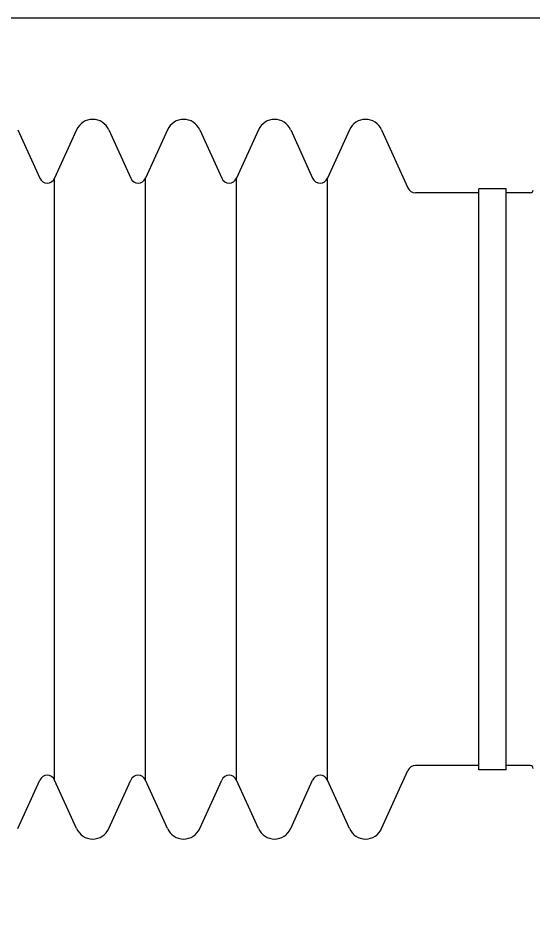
# Model space of a CAD drawing. Header units: millimetres. Extents: x 0 to 2800, y 0 to 1980.
# Drawn here: x 1785.8 to 1937.7, y 972.6 to 1234.6 of the extents above; entities that cross this region are included whole.
import ezdxf

# ---------------------------------------------------------------- set-up
doc = ezdxf.new("R2010")
doc.units = ezdxf.units.MM
doc.header["$LTSCALE"] = 154
doc.layers.get('0').update_dxf_attribs({"linetype": 'CONTINUOUS'})

msp = doc.modelspace()

# ---------------------------------------------------------------- linework, layer by layer
at = {"linetype": 'Continuous'}
for p, q in [((1785.7997, 1201.6327), (1792.2759, 1187.3271)), ((1803.125, 1201.6329), (1796.6486, 1187.3266)), ((1812.5997, 1201.6327), (1819.0759, 1187.3271)), ((1829.925, 1201.6329), (1823.4486, 1187.3266)), ((1839.3997, 1201.6327), (1845.8759, 1187.3271)), ((1856.725, 1201.6329), (1850.2486, 1187.3266)), ((1866.1997, 1201.6327), (1872.6759, 1187.3271)), ((1883.525, 1201.6329), (1877.0486, 1187.3266)), ((1892.9997, 1201.6327), (1900.766, 1184.4773)), ((1796.6486, 1010.0079), (1796.6486, 1187.3266)), ((1823.4486, 1010.0079), (1823.4486, 1187.3266)), ((1850.2486, 1010.0079), (1850.2486, 1187.3266)), ((1877.0486, 1010.0079), (1877.0486, 1187.3266)), ((1921.6624, 1183.0673), (1902.9523, 1183.0673)), ((1929.6624, 1184.2673), (1921.6624, 1184.2673)), ((1921.6624, 1013.0673), (1921.6624, 1184.2673)), ((1929.6624, 1013.0673), (1929.6624, 1184.2673)), ((1936.8624, 1183.0673), (1929.6624, 1183.0673)), ((1921.6624, 1014.2673), (1902.9523, 1014.2673)), ((1936.8624, 1014.2673), (1929.6624, 1014.2673)), ((1892.9997, 995.7018), (1900.7661, 1012.8573)), ((1929.6624, 1013.0673), (1921.6624, 1013.0673)), ((1785.7997, 995.7018), (1792.2759, 1010.0074)), ((1803.1251, 995.7017), (1796.6486, 1010.0079)), ((1812.5997, 995.7018), (1819.0759, 1010.0074)), ((1829.9251, 995.7017), (1823.4486, 1010.0079)), ((1839.3997, 995.7018), (1845.8759, 1010.0074)), ((1856.7251, 995.7017), (1850.2486, 1010.0079)), ((1866.1997, 995.7018), (1872.6759, 1010.0074)), ((1883.5251, 995.7017), (1877.0486, 1010.0079))]:
    msp.add_line(p, q, dxfattribs=at)
msp.add_lwpolyline([(1446.9521, 1234.6203), (2595.512, 1234.6203), (2595.512, 96.7199), (1446.9521, 96.7199)], close=True)
for centre, radius, start, end in [((1807.8624, 1199.4886), 5.2, 24.368131, 155.617546), ((1834.6624, 1199.4886), 5.2, 24.368131, 155.617546), ((1861.4624, 1199.4886), 5.2, 24.368131, 155.617546), ((1888.2624, 1199.4886), 5.2, 24.368131, 155.617546), ((1794.4624, 1188.3168), 2.4, 204.380221, 335.594999), ((1821.2624, 1188.3168), 2.4, 204.380221, 335.594999), ((1848.0624, 1188.3168), 2.4, 204.380221, 335.594999), ((1874.8624, 1188.3168), 2.4, 204.380221, 335.594999), ((1902.9523, 1185.4673), 2.4, 204.379796, 269.981845), ((1936.8624, 1183.8673), 0.8, 270, 359.844446), ((1902.9523, 1011.8673), 2.4, 90.018155, 155.620177), ((1936.8624, 1013.4673), 0.8, 0.155453, 90), ((1794.4624, 1009.0177), 2.4, 24.405001, 155.619808), ((1821.2624, 1009.0177), 2.4, 24.405001, 155.619808), ((1848.0624, 1009.0177), 2.4, 24.405001, 155.619808), ((1874.8624, 1009.0177), 2.4, 24.405001, 155.619808), ((1807.8624, 997.8459), 5.2, 204.382457, 335.631869), ((1834.6624, 997.8459), 5.2, 204.382457, 335.631869), ((1861.4624, 997.8459), 5.2, 204.382457, 335.631869), ((1888.2624, 997.8459), 5.2, 204.382457, 335.631869)]:
    msp.add_arc(centre, radius, start, end, dxfattribs=at)

doc.saveas('drawing.dxf')
